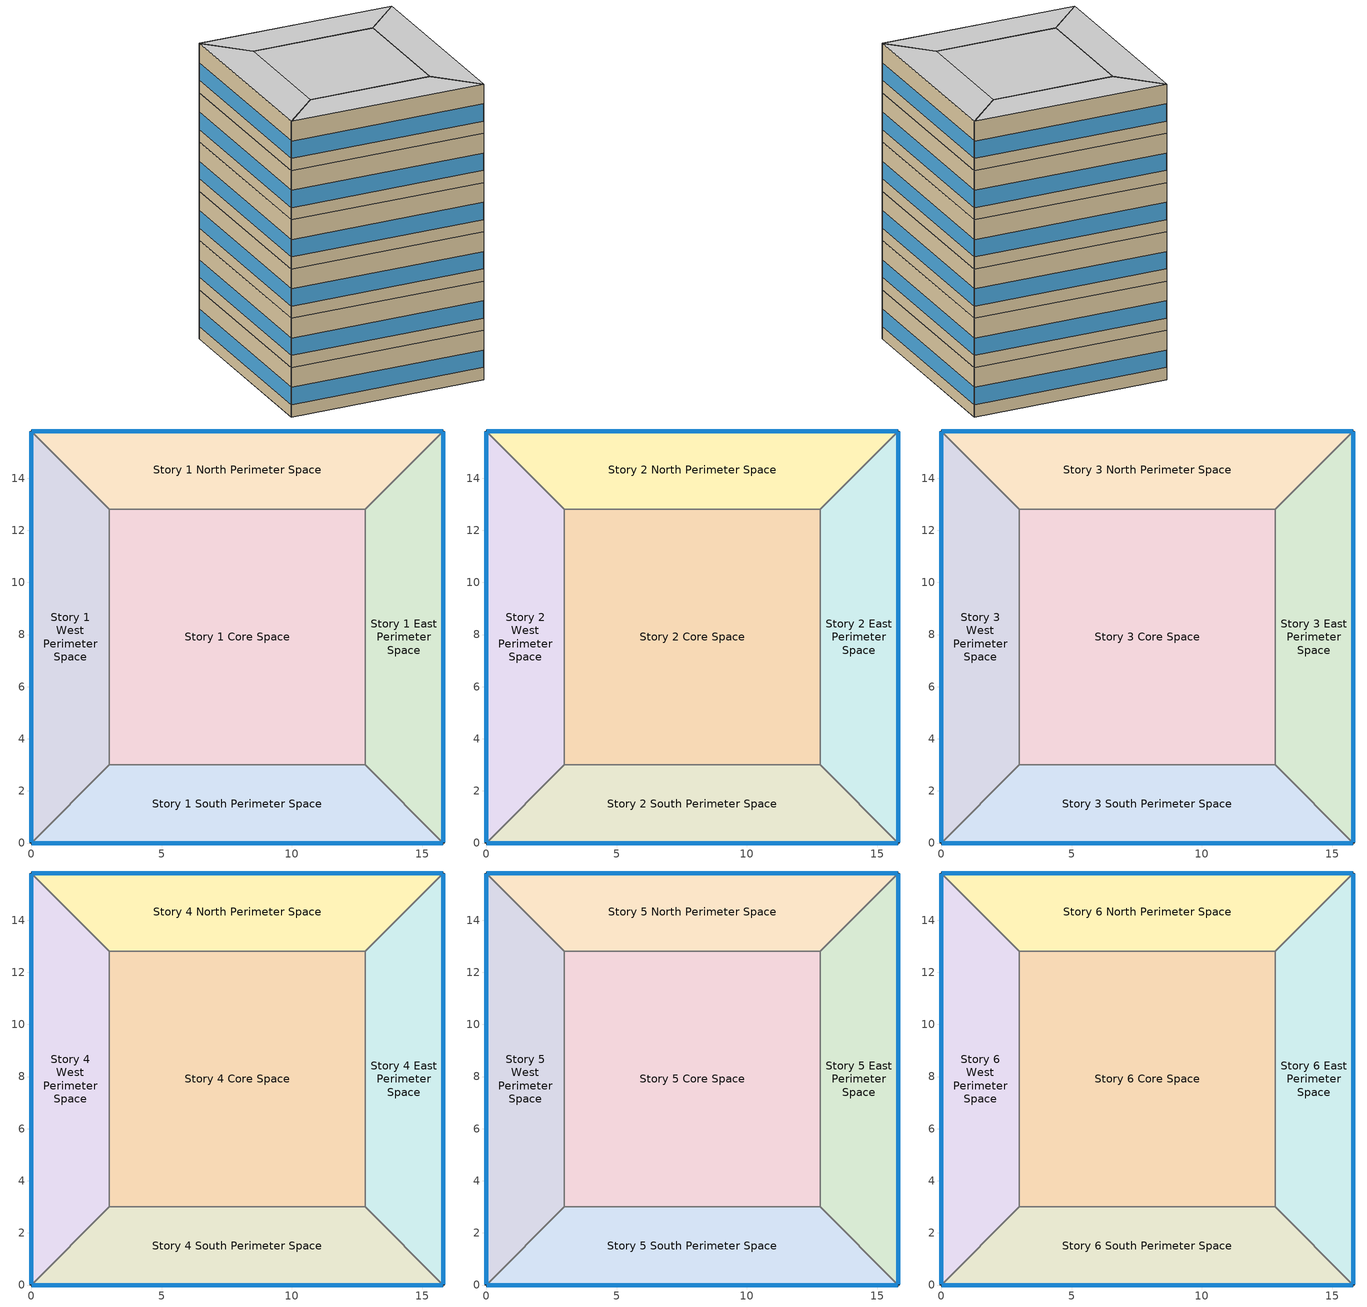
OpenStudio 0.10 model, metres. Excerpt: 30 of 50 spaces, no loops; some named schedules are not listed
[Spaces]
Story 1 West Perimeter Space
 floor ground: 0,0 0,15.81 3,12.81 3,3 z0
 wall outside: 0,15.81 0,0 z0:4
 wall to Story 1 North Perimeter Space: 3,12.81 0,15.81 z0:4
 wall to Story 1 Core Space: 3,3 3,12.81 z0:4
 wall to Story 1 South Perimeter Space: 0,0 3,3 z0:4
 window: 0,15.79 0,0.03 z1:2.4
Story 1 North Perimeter Space
 floor ground: 0,15.81 15.81,15.81 12.81,12.81 3,12.81 z0
 wall outside: 15.81,15.81 0,15.81 z0:4
 wall to Story 1 East Perimeter Space: 12.81,12.81 15.81,15.81 z0:4
 wall to Story 1 Core Space: 3,12.81 12.81,12.81 z0:4
 window: 15.79,15.81 0.03,15.81 z1:2.4
Story 1 East Perimeter Space
 floor ground: 15.81,15.81 15.81,0 12.81,3 12.81,12.81 z0
 wall outside: 15.81,0 15.81,15.81 z0:4
 wall to Story 1 South Perimeter Space: 12.81,3 15.81,0 z0:4
 wall to Story 1 Core Space: 12.81,12.81 12.81,3 z0:4
 window: 15.81,0.03 15.81,15.79 z1:2.4
Story 1 South Perimeter Space
 floor ground: 15.81,0 0,0 3,3 12.81,3 z0
 wall outside: 0,0 15.81,0 z0:4
 wall to Story 1 Core Space: 12.81,3 3,3 z0:4
 window: 0.03,0 15.79,0 z1:2.4
Story 1 Core Space
 floor ground: 3,3 3,12.81 12.81,12.81 12.81,3 z0
Story 2 West Perimeter Space
 floor to Story 1 West Perimeter Space: 0,0 0,15.81 3,12.81 3,3 z4
 wall outside: 0,15.81 0,0 z4:8
 wall to Story 2 North Perimeter Space: 3,12.81 0,15.81 z4:8
 wall to Story 2 Core Space: 3,3 3,12.81 z4:8
 wall to Story 2 South Perimeter Space: 0,0 3,3 z4:8
 window: 0,15.79 0,0.03 z5:6.4
Story 2 North Perimeter Space
 floor to Story 1 North Perimeter Space: 0,15.81 15.81,15.81 12.81,12.81 3,12.81 z4
 wall outside: 15.81,15.81 0,15.81 z4:8
 wall to Story 2 East Perimeter Space: 12.81,12.81 15.81,15.81 z4:8
 wall to Story 2 Core Space: 3,12.81 12.81,12.81 z4:8
 window: 15.79,15.81 0.03,15.81 z5:6.4
Story 2 East Perimeter Space
 floor to Story 1 East Perimeter Space: 15.81,15.81 15.81,0 12.81,3 12.81,12.81 z4
 wall outside: 15.81,0 15.81,15.81 z4:8
 wall to Story 2 South Perimeter Space: 12.81,3 15.81,0 z4:8
 wall to Story 2 Core Space: 12.81,12.81 12.81,3 z4:8
 window: 15.81,0.03 15.81,15.79 z5:6.4
Story 2 South Perimeter Space
 floor to Story 1 South Perimeter Space: 15.81,0 0,0 3,3 12.81,3 z4
 wall outside: 0,0 15.81,0 z4:8
 wall to Story 2 Core Space: 12.81,3 3,3 z4:8
 window: 0.03,0 15.79,0 z5:6.4
Story 2 Core Space
 floor to Story 1 Core Space: 3,3 3,12.81 12.81,12.81 12.81,3 z4
Story 3 West Perimeter Space
 floor to Story 2 West Perimeter Space: 0,0 0,15.81 3,12.81 3,3 z8
 wall outside: 0,15.81 0,0 z8:12
 wall to Story 3 North Perimeter Space: 3,12.81 0,15.81 z8:12
 wall to Story 3 Core Space: 3,3 3,12.81 z8:12
 wall to Story 3 South Perimeter Space: 0,0 3,3 z8:12
 window: 0,15.79 0,0.03 z9:10.4
Story 3 North Perimeter Space
 floor to Story 2 North Perimeter Space: 0,15.81 15.81,15.81 12.81,12.81 3,12.81 z8
 wall outside: 15.81,15.81 0,15.81 z8:12
 wall to Story 3 East Perimeter Space: 12.81,12.81 15.81,15.81 z8:12
 wall to Story 3 Core Space: 3,12.81 12.81,12.81 z8:12
 window: 15.79,15.81 0.03,15.81 z9:10.4
Story 3 East Perimeter Space
 floor to Story 2 East Perimeter Space: 15.81,15.81 15.81,0 12.81,3 12.81,12.81 z8
 wall outside: 15.81,0 15.81,15.81 z8:12
 wall to Story 3 South Perimeter Space: 12.81,3 15.81,0 z8:12
 wall to Story 3 Core Space: 12.81,12.81 12.81,3 z8:12
 window: 15.81,0.03 15.81,15.79 z9:10.4
Story 3 South Perimeter Space
 floor to Story 2 South Perimeter Space: 15.81,0 0,0 3,3 12.81,3 z8
 wall outside: 0,0 15.81,0 z8:12
 wall to Story 3 Core Space: 12.81,3 3,3 z8:12
 window: 0.03,0 15.79,0 z9:10.4
Story 3 Core Space
 floor to Story 2 Core Space: 3,3 3,12.81 12.81,12.81 12.81,3 z8
Story 4 West Perimeter Space
 floor to Story 3 West Perimeter Space: 0,0 0,15.81 3,12.81 3,3 z12
 wall outside: 0,15.81 0,0 z12:16
 wall to Story 4 North Perimeter Space: 3,12.81 0,15.81 z12:16
 wall to Story 4 Core Space: 3,3 3,12.81 z12:16
 wall to Story 4 South Perimeter Space: 0,0 3,3 z12:16
 window: 0,15.79 0,0.03 z13:14.4
Story 4 North Perimeter Space
 floor to Story 3 North Perimeter Space: 0,15.81 15.81,15.81 12.81,12.81 3,12.81 z12
 wall outside: 15.81,15.81 0,15.81 z12:16
 wall to Story 4 East Perimeter Space: 12.81,12.81 15.81,15.81 z12:16
 wall to Story 4 Core Space: 3,12.81 12.81,12.81 z12:16
 window: 15.79,15.81 0.03,15.81 z13:14.4
Story 4 East Perimeter Space
 floor to Story 3 East Perimeter Space: 15.81,15.81 15.81,0 12.81,3 12.81,12.81 z12
 wall outside: 15.81,0 15.81,15.81 z12:16
 wall to Story 4 South Perimeter Space: 12.81,3 15.81,0 z12:16
 wall to Story 4 Core Space: 12.81,12.81 12.81,3 z12:16
 window: 15.81,0.03 15.81,15.79 z13:14.4
Story 4 South Perimeter Space
 floor to Story 3 South Perimeter Space: 15.81,0 0,0 3,3 12.81,3 z12
 wall outside: 0,0 15.81,0 z12:16
 wall to Story 4 Core Space: 12.81,3 3,3 z12:16
 window: 0.03,0 15.79,0 z13:14.4
Story 4 Core Space
 floor to Story 3 Core Space: 3,3 3,12.81 12.81,12.81 12.81,3 z12
Story 5 West Perimeter Space
 floor to Story 4 West Perimeter Space: 0,0 0,15.81 3,12.81 3,3 z16
 wall outside: 0,15.81 0,0 z16:20
 wall to Story 5 North Perimeter Space: 3,12.81 0,15.81 z16:20
 wall to Story 5 Core Space: 3,3 3,12.81 z16:20
 wall to Story 5 South Perimeter Space: 0,0 3,3 z16:20
 window: 0,15.79 0,0.03 z17:18.4
Story 5 North Perimeter Space
 floor to Story 4 North Perimeter Space: 0,15.81 15.81,15.81 12.81,12.81 3,12.81 z16
 wall outside: 15.81,15.81 0,15.81 z16:20
 wall to Story 5 East Perimeter Space: 12.81,12.81 15.81,15.81 z16:20
 wall to Story 5 Core Space: 3,12.81 12.81,12.81 z16:20
 window: 15.79,15.81 0.03,15.81 z17:18.4
Story 5 East Perimeter Space
 floor to Story 4 East Perimeter Space: 15.81,15.81 15.81,0 12.81,3 12.81,12.81 z16
 wall outside: 15.81,0 15.81,15.81 z16:20
 wall to Story 5 South Perimeter Space: 12.81,3 15.81,0 z16:20
 wall to Story 5 Core Space: 12.81,12.81 12.81,3 z16:20
 window: 15.81,0.03 15.81,15.79 z17:18.4
Story 5 South Perimeter Space
 floor to Story 4 South Perimeter Space: 15.81,0 0,0 3,3 12.81,3 z16
 wall outside: 0,0 15.81,0 z16:20
 wall to Story 5 Core Space: 12.81,3 3,3 z16:20
 window: 0.03,0 15.79,0 z17:18.4
Story 5 Core Space
 floor to Story 4 Core Space: 3,3 3,12.81 12.81,12.81 12.81,3 z16
Story 6 West Perimeter Space
 floor to Story 5 West Perimeter Space: 0,0 0,15.81 3,12.81 3,3 z20
 wall outside: 0,15.81 0,0 z20:24
 wall to Story 6 North Perimeter Space: 3,12.81 0,15.81 z20:24
 wall to Story 6 Core Space: 3,3 3,12.81 z20:24
 wall to Story 6 South Perimeter Space: 0,0 3,3 z20:24
 window: 0,15.79 0,0.03 z21:22.4
 ceiling to Story 7 West Perimeter Space: 3,3 3,12.81 0,15.81 0,0 z24
Story 6 North Perimeter Space
 floor to Story 5 North Perimeter Space: 0,15.81 15.81,15.81 12.81,12.81 3,12.81 z20
 wall outside: 15.81,15.81 0,15.81 z20:24
 wall to Story 6 East Perimeter Space: 12.81,12.81 15.81,15.81 z20:24
 wall to Story 6 Core Space: 3,12.81 12.81,12.81 z20:24
 window: 15.79,15.81 0.03,15.81 z21:22.4
 ceiling to Story 7 North Perimeter Space: 3,12.81 12.81,12.81 15.81,15.81 0,15.81 z24
Story 6 East Perimeter Space
 floor to Story 5 East Perimeter Space: 15.81,15.81 15.81,0 12.81,3 12.81,12.81 z20
 wall outside: 15.81,0 15.81,15.81 z20:24
 wall to Story 6 South Perimeter Space: 12.81,3 15.81,0 z20:24
 wall to Story 6 Core Space: 12.81,12.81 12.81,3 z20:24
 window: 15.81,0.03 15.81,15.79 z21:22.4
 ceiling to Story 7 East Perimeter Space: 12.81,12.81 12.81,3 15.81,0 15.81,15.81 z24
Story 6 South Perimeter Space
 floor to Story 5 South Perimeter Space: 15.81,0 0,0 3,3 12.81,3 z20
 wall outside: 0,0 15.81,0 z20:24
 wall to Story 6 Core Space: 12.81,3 3,3 z20:24
 window: 0.03,0 15.79,0 z21:22.4
 ceiling to Story 7 South Perimeter Space: 12.81,3 3,3 0,0 15.81,0 z24
Story 6 Core Space
 floor to Story 5 Core Space: 3,3 3,12.81 12.81,12.81 12.81,3 z20
 ceiling to Story 7 Core Space: 12.81,3 12.81,12.81 3,12.81 3,3 z24
[Building]
OS:Building 1: Space Type=ASHRAE_90.1-2004 ClimateZone 1-8 MediumOffice WholeBuilding; Default Construction Set=ASHRAE_189.1-2009_ClimateZone 4-5 (mdoff)_ConstSet
[SizingPeriod:DesignDay] Daily Dry-Bulb Temperature Range {deltaC}=10.5; Barometric Pressure {Pa}=98934; Wind Speed {m/s}=5.2; Wind Direction {deg}=230; Sky Clearness=0; Rain Indicator=0; Snow Indicator=0; Day of Month=21; Month=7; Day Type=SummerDesignDay; Daylight Saving Time Indicator=0; Dry-Bulb Temperature Range Modifier Type=DefaultMultipliers; Solar Model Indicator=ASHRAETau; ASHRAE Taub=0.455; ASHRAE Taud=2.05
Name | Maximum Dry-Bulb Temperature {C} | Humidity Indicating Conditions at Maximum Dry-Bulb {BasedOnField A3} | Humidity Indicating Type
Chicago Ohare Intl Ap Ann Clg 2% Condns WB=>MDB | 28.1 | 23.5 | Wetbulb
Chicago Ohare Intl Ap Ann Clg 2% Condns DP=>MDB | 26.5 | 21.9 | Dewpoint
Chicago Ohare Intl Ap Ann Clg 1% Condns WB=>MDB | 29.6 | 24.5 | Wetbulb
Chicago Ohare Intl Ap Ann Clg 2% Condns Enth=>MDB | 28.2 | 70900 | Enthalpy
[Site]
Chicago Ohare Intl Ap_IL_USA Design_Conditions: Latitude {deg}=41.98; Longitude {deg}=-87.92; Time Zone {hr}=-6; Elevation {m}=201
[Material]
Name | Roughness | Thickness | Conductivity | Density | Specific Heat | Thermal Absorptance | Solar Absorptance | Visible Absorptance
000_F08 Metal surface | Smooth | 0.0008 | 45.28 | 7824 | 500
000_F16 Acoustic tile | MediumSmooth | 0.0191 | 0.06 | 368 | 590
000_G01a 19mm gypsum board | MediumSmooth | 0.019 | 0.16 | 800 | 1090
000_G05 25mm wood | MediumSmooth | 0.0254 | 0.15 | 608 | 1630
000_I01 25mm insulation board | MediumRough | 0.0254 | 0.03 | 43 | 1210
000_M11 100mm lightweight concrete | MediumRough | 0.1016 | 0.53 | 1280 | 840
1/2IN Gypsum | Smooth | 0.0127 | 0.16 | 784.9 | 830 | 0.9 | 0.92 | 0.92
MAT-CC05 4 HW CONCRETE | Rough | 0.1016 | 1.311 | 2240 | 836.8 | 0.9 | 0.7 | 0.7
Metal Decking | MediumSmooth | 0.0015 | 45.006 | 7680 | 418.4 | 0.9 | 0.7 | 0.3
Roof Insulation [21] | MediumRough | 0.2105 | 0.049 | 265 | 836.8 | 0.9 | 0.7 | 0.7
Roof Membrane | VeryRough | 0.0095 | 0.16 | 1121.29 | 1460 | 0.9 | 0.7 | 0.7
Wall Insulation [39] | MediumRough | 0.1184 | 0.045 | 265 | 836.8 | 0.9 | 0.7 | 0.7
[Material:AirGap]
Name | Thermal Resistance
000_F04 Wall air space resistance | 0.15
000_F05 Ceiling air space resistance | 0.18
[Material:NoMass] Thermal Absorptance=0.9; Solar Absorptance=0.7
Name | Roughness | Thermal Resistance | Visible Absorptance
CP02 CARPET PAD | VeryRough | 0.2165 | 0.8
MAT-SHEATH | Rough | 0.3626 | 0.7
[WindowMaterial:Gas]
000_Air 13mm: Gas Type=Air; Thickness=0.0127
[WindowMaterial:Glazing] Optical Data Type=SpectralAverage; Thickness=0.003; Infrared Transmittance at Normal Incidence=0
Name | Solar Transmittance at Normal Incidence | Front Side Solar Reflectance at Normal Incidence | Back Side Solar Reflectance at Normal Incidence | Visible Transmittance at Normal Incidence | Front Side Visible Reflectance at Normal Incidence | Back Side Visible Reflectance at Normal Incidence | Front Side Infrared Hemispherical Emissivity | Back Side Infrared Hemispherical Emissivity | Conductivity | Dirt Correction Factor for Solar and Visible Transmittance | Solar Diffusing
000_Clear 3mm | 0.837 | 0.075 | 0.075 | 0.898 | 0.081 | 0.081 | 0.84 | 0.84 | 0.9
Theoretical Glass [207] | 0.3311 | 0.6189 | 0.6189 | 0.44 | 0.51 | 0.51 | 0.9 | 0.9 | 0.0133 | 1 | No
[Construction]
000_ExtSlabCarpet_4in_ClimateZone 1-8: MAT-CC05 4 HW CONCRETE, CP02 CARPET PAD
000_Exterior Door: 000_F08 Metal surface, 000_I01 25mm insulation board
000_Exterior Window: 000_Clear 3mm, 000_Air 13mm, 000_Clear 3mm
000_Interior Ceiling: 000_M11 100mm lightweight concrete, 000_F05 Ceiling air space resistance, 000_F16 Acoustic tile
000_Interior Door; 000_Interior Partition: 000_G05 25mm wood
000_Interior Floor: 000_F16 Acoustic tile, 000_F05 Ceiling air space resistance, 000_M11 100mm lightweight concrete
000_Interior Wall: 000_G01a 19mm gypsum board, 000_F04 Wall air space resistance, 000_G01a 19mm gypsum board
000_Interior Window: 000_Clear 3mm
ASHRAE_189.1-2009_ExtRoof_IEAD_ClimateZone 2-5: Roof Membrane, Roof Insulation [21], Metal Decking
ASHRAE_189.1-2009_ExtWall_SteelFrame_ClimateZone 4-8: MAT-SHEATH, Wall Insulation [39], 1/2IN Gypsum
ASHRAE_189.1-2009_ExtWindow_ClimateZone 4-5: Theoretical Glass [207]
[DefaultConstructionSet]
ASHRAE_189.1-2009_ClimateZone 4-5 (mdoff)_ConstSet: Default Exterior Surface Constructions=ASHRAE_189.1-2009_ClimateZone 4-5 (mdoff)_Exterior_DefSurfCons; Default Interior Surface Constructions=000_Interior_DefSurfCons; Default Ground Contact Surface Constructions=000_Ground_DefSurfCons; Default Exterior SubSurface Constructions=ASHRAE_189.1-2009_ClimateZone 4-5 (mdoff)_Exterior_DefSubCons; Default Interior SubSurface Constructions=000_Interior_DefSubCons; Interior Partition Construction=000_Interior Partition
[DefaultSubSurfaceConstructions] Glass Door Construction=000_Exterior Window; Skylight Construction=000_Exterior Window; Tubular Daylight Dome Construction=000_Interior Window; Tubular Daylight Diffuser Construction=000_Interior Window
Name | Fixed Window Construction | Operable Window Construction | Door Construction
000_Interior_DefSubCons | 000_Interior Window | 000_Interior Window | 000_Interior Door
ASHRAE_189.1-2009_ClimateZone 4-5 (mdoff)_Exterior_DefSubCons | ASHRAE_189.1-2009_ExtWindow_ClimateZone 4-5 | ASHRAE_189.1-2009_ExtWindow_ClimateZone 4-5 | 000_Exterior Door
[DefaultSurfaceConstructions]
Name | Floor Construction | Wall Construction | Roof Ceiling Construction
000_Ground_DefSurfCons | 000_ExtSlabCarpet_4in_ClimateZone 1-8 | 000_ExtSlabCarpet_4in_ClimateZone 1-8 | 000_ExtSlabCarpet_4in_ClimateZone 1-8
000_Interior_DefSurfCons | 000_Interior Floor | 000_Interior Wall | 000_Interior Ceiling
ASHRAE_189.1-2009_ClimateZone 4-5 (mdoff)_Exterior_DefSurfCons | 000_ExtSlabCarpet_4in_ClimateZone 1-8 | ASHRAE_189.1-2009_ExtWall_SteelFrame_ClimateZone 4-8 | ASHRAE_189.1-2009_ExtRoof_IEAD_ClimateZone 2-5
[BuildingStory] Nominal Floor to Floor Height {m}=4
Name | Nominal Z Coordinate {m}
Story 1 | 0
Story 2 | 4
Story 3 | 8
Story 4 | 12
Story 5 | 16
Story 6 | 20
[Space]
Name | Building Story | Thermal Zone
Story 1 West Perimeter Space | Story 1 | Thermal Zone 25
Story 1 North Perimeter Space | Story 1 | Thermal Zone 36
Story 1 East Perimeter Space | Story 1 | Thermal Zone 11
Story 1 South Perimeter Space | Story 1 | Thermal Zone 2
Story 1 Core Space | Story 1 | Thermal Zone 5
Story 2 West Perimeter Space | Story 2 | Thermal Zone 49
Story 2 North Perimeter Space | Story 2 | Thermal Zone 39
Story 2 East Perimeter Space | Story 2 | Thermal Zone 40
Story 2 South Perimeter Space | Story 2 | Thermal Zone 16
Story 2 Core Space | Story 2 | Thermal Zone 1
Story 3 West Perimeter Space | Story 3 | Thermal Zone 12
Story 3 North Perimeter Space | Story 3 | Thermal Zone 15
Story 3 East Perimeter Space | Story 3 | Thermal Zone 29
Story 3 South Perimeter Space | Story 3 | Thermal Zone 17
Story 3 Core Space | Story 3 | Thermal Zone 4
Story 4 West Perimeter Space | Story 4 | Thermal Zone 37
Story 4 North Perimeter Space | Story 4 | Thermal Zone 38
Story 4 East Perimeter Space | Story 4 | Thermal Zone 13
Story 4 South Perimeter Space | Story 4 | Thermal Zone 32
Story 4 Core Space | Story 4 | Thermal Zone 19
Story 5 West Perimeter Space | Story 5 | Thermal Zone 23
Story 5 North Perimeter Space | Story 5 | Thermal Zone 42
Story 5 East Perimeter Space | Story 5 | Thermal Zone 43
Story 5 South Perimeter Space | Story 5 | Thermal Zone 14
Story 5 Core Space | Story 5 | Thermal Zone 33
Story 6 West Perimeter Space | Story 6 | Thermal Zone 45
Story 6 North Perimeter Space | Story 6 | Thermal Zone 7
Story 6 East Perimeter Space | Story 6 | Thermal Zone 21
Story 6 South Perimeter Space | Story 6 | Thermal Zone 9
Story 6 Core Space | Story 6 | Thermal Zone 30
[ThermalZone] Thermostat=Thermostat Setpoint Dual Setpoint 1; Use Ideal Air Loads=No
Thermal Zone 1; Thermal Zone 2; Thermal Zone 4; Thermal Zone 5; Thermal Zone 7; Thermal Zone 9; Thermal Zone 11; Thermal Zone 12; Thermal Zone 13; Thermal Zone 14; Thermal Zone 15; Thermal Zone 16; Thermal Zone 17; Thermal Zone 19; Thermal Zone 21; Thermal Zone 23; Thermal Zone 25; Thermal Zone 29; Thermal Zone 30; Thermal Zone 32; Thermal Zone 33; Thermal Zone 36; Thermal Zone 37; Thermal Zone 38; Thermal Zone 39; Thermal Zone 40; Thermal Zone 42; Thermal Zone 43; Thermal Zone 45; Thermal Zone 49
[Controller:WaterCoil]
Controller Water Coil 1: Action=Normal
[ThermostatSetpoint:DualSetpoint]
Thermostat Setpoint Dual Setpoint 1: Heating Setpoint Temperature Schedule=Heating Sch; Cooling Setpoint Temperature Schedule=Cooling Sch
[DefaultScheduleSet]
ASHRAE_90.1-2004 ClimateZone 1-8 MediumOffice WholeBuilding Schedule Set: Number of People Schedule=Medium Office_Bldg_Occ; People Activity Level Schedule=Medium Office_Activity; Lighting Schedule=Medium Office_Bldg_Light; Electric Equipment Schedule=Medium Office_Bldg_Equip; Infiltration Schedule=Medium Office_Infil_Quarter_On
[SpaceType]
ASHRAE_90.1-2004 ClimateZone 1-8 MediumOffice WholeBuilding: Default Schedule Set=ASHRAE_90.1-2004 ClimateZone 1-8 MediumOffice WholeBuilding Schedule Set; Design Specification Outdoor Air Object=ASHRAE_90.1-2004 ClimateZone 1-8 MediumOffice WholeBuilding Ventilation
[Lights:Definition]
ASHRAE_90.1-2004 ClimateZone 1-8 MediumOffice WholeBuilding Lights Definition: Design Level Calculation Method=Watts/Area; Watts per Space Floor Area {W/m2}=10.7639
[DesignSpecification:OutdoorAir]
ASHRAE_90.1-2004 ClimateZone 1-8 MediumOffice WholeBuilding Ventilation: Outdoor Air Method=Sum; Outdoor Air Flow per Person {m3/s-person}=0.00943895
[SpaceInfiltration:DesignFlowRate]
ASHRAE_90.1-2004 ClimateZone 1-8 MediumOffice WholeBuilding Infiltration: Space or SpaceType=ASHRAE_90.1-2004 ClimateZone 1-8 MediumOffice WholeBuilding; Design Flow Rate Calculation Method=Flow/ExteriorArea; Flow per Exterior Surface Area {m3/s-m2}=0.00030226
[People]
ASHRAE_90.1-2004 ClimateZone 1-8 MediumOffice WholeBuilding People: People Definition=ASHRAE_90.1-2004 ClimateZone 1-8 MediumOffice WholeBuilding People Definition; Space or SpaceType=ASHRAE_90.1-2004 ClimateZone 1-8 MediumOffice WholeBuilding
[ElectricEquipment]
ASHRAE_90.1-2004 ClimateZone 1-8 MediumOffice WholeBuilding Electric Equipment: Electric Equipment Definition=ASHRAE_90.1-2004 ClimateZone 1-8 MediumOffice WholeBuilding Electric Equipment Definition; Space or SpaceType=ASHRAE_90.1-2004 ClimateZone 1-8 MediumOffice WholeBuilding
[Lights]
ASHRAE_90.1-2004 ClimateZone 1-8 MediumOffice WholeBuilding Lights: Lights Definition=ASHRAE_90.1-2004 ClimateZone 1-8 MediumOffice WholeBuilding Lights Definition; Space or SpaceType=ASHRAE_90.1-2004 ClimateZone 1-8 MediumOffice WholeBuilding
[People:Definition]
ASHRAE_90.1-2004 ClimateZone 1-8 MediumOffice WholeBuilding People Definition: Number of People Calculation Method=People/Area; People per Space Floor Area {person/m2}=0.0538196; Fraction Radiant=0.3
[ElectricEquipment:Definition]
ASHRAE_90.1-2004 ClimateZone 1-8 MediumOffice WholeBuilding Electric Equipment Definition: Design Level Calculation Method=Watts/Area; Watts per Space Floor Area {W/m2}=10.7639
[Schedule:Ruleset]
Name | Default Day Schedule | Summer Design Day Schedule | Winter Design Day Schedule
Cooling Sch | Cooling Sch Default
Heating Sch | Heating Sch Default
Medium Office_Bldg_Light | Medium Office_Bldg_Light Default Schedule | Medium Office_Bldg_Light Summer Design Day | Medium Office_Bldg_Light Winter Design Day
Medium Office_Bldg_Occ | Medium Office_Bldg_Occ Default Schedule | Medium Office_Bldg_Occ Summer Design Day | Medium Office_Bldg_Occ Winter Design Day
Medium Office_Infil_Quarter_On | Medium Office_Infil_Quarter_On Default Schedule | Medium Office_Infil_Quarter_On Summer Design Day | Medium Office_Infil_Quarter_On Winter Design Day
Medium Office_Activity | Medium Office_Activity Default Schedule | Medium Office_Activity Summer Design Day | Medium Office_Activity Winter Design Day
Medium Office_Bldg_Equip | Medium Office_Bldg_Equip Default Schedule | Medium Office_Bldg_Equip Summer Design Day | Medium Office_Bldg_Equip Winter Design Day
[Schedule:Day]
Medium Office_Activity Summer Design Day; Medium Office_Activity Winter Design Day; Medium Office_Activity Default Schedule: 24, 0, 120
Medium Office_Bldg_Occ Summer Design Day: 6, 0, 0, 22, 0, 1, 24, 0, 0.05
Medium Office_Bldg_Occ Winter Design Day: 24, 0, 0
Medium Office_Bldg_Occ Default Schedule: 6, 0, 0, 7, 0, 0.1, 8, 0, 0.2, 12, 0, 0.95, 13, 0, 0.5, 17, 0, 0.95, 18, 0, 0.7, 20, 0, 0.4, 22, 0, 0.1, 24, 0, 0.05
[Schedule:Rule] Schedule Ruleset=Medium Office_Bldg_Occ; Apply Monday=No; Apply Tuesday=No; Apply Wednesday=No; Apply Thursday=No; Apply Friday=No; Date Specification Type=DateRange; Start Month=1; Start Day=1; End Month=12; End Day=31
Name | Rule Order | Day Schedule | Apply Sunday | Apply Saturday
Medium Office_Bldg_Occ Rule 1 | 0 | Medium Office_Bldg_Occ Rule 1 Day Schedule | Yes | No
Medium Office_Bldg_Occ Rule 2 | 1 | Medium Office_Bldg_Occ Rule 2 Day Schedule | No | Yes
